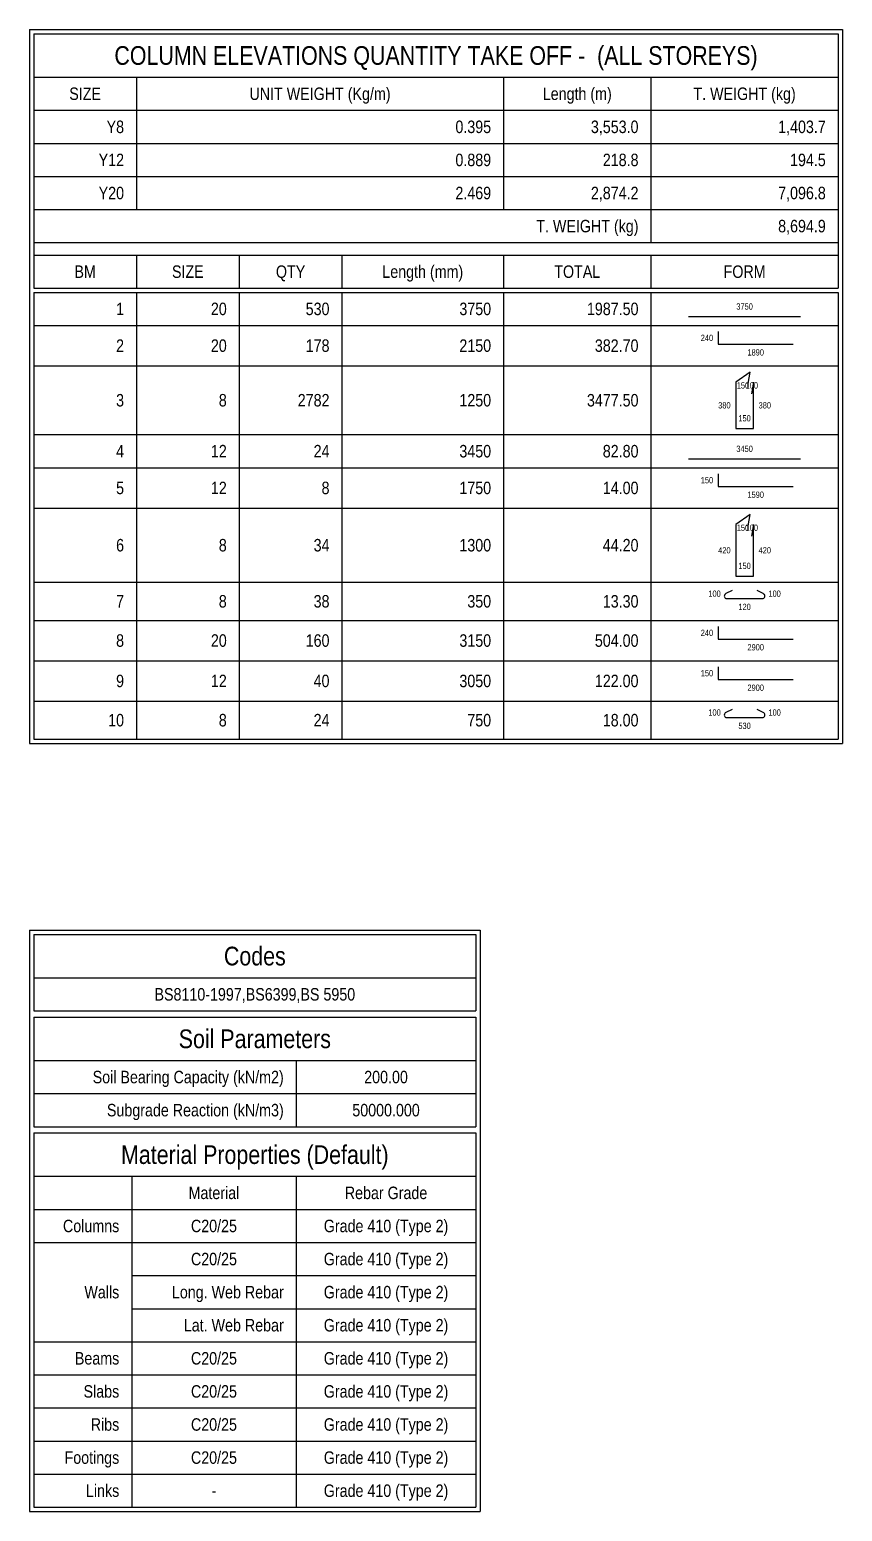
# Model space of a CAD drawing. Extents: x 0 to 206258, y -403073 to 0.
# Drawn here: x 161086 to 167612, y -97791 to -85897 of the extents above; entities that cross this region are included whole.
import ezdxf
from ezdxf.enums import TextEntityAlignment as Align

# ---------------------------------------------------------------- set-up
doc = ezdxf.new("R2010")
doc.units = 0
doc.header["$LTSCALE"] = 1000
for name, color, linetype in [('Quantity Table Header', 1, 'Continuous'), ('Quantity Table Title', 1, 'Continuous'), ('Section Small Text', 5, 'Continuous')]:
    doc.layers.add(name, color=color, linetype=linetype)
for name, color, linetype, true_color in [('Quantity Table Line', 171, 'Continuous', 0xaaaaff), ('Quantity Table Rebar Line', 112, 'Continuous', 0x00bd5e), ('Quantity Table Text', 8, 'Continuous', 0x414141)]:
    doc.layers.add(name, color=color, linetype=linetype, true_color=true_color)
doc.styles.add('Quantity Table Header', font='ARIALN.TTF', dxfattribs={"height": 100})
doc.styles.add('Quantity Table Text', font='ARIALN.TTF', dxfattribs={"height": 100})
doc.styles.add('Quantity Table Title', font='ARIALN.TTF', dxfattribs={"height": 150})
doc.styles.add('Section Small Text', font='ARIALN.TTF', dxfattribs={"height": 50})

msp = doc.modelspace()

# ---------------------------------------------------------------- linework, layer by layer
at = {"layer": 'Quantity Table Line', "transparency": 33554687}
for points in [[(161085.931, -85896.707), (167611.549, -85896.707)], [(161085.931, -85896.707), (161085.931, -91625.956)], [(161119.264, -85930.04), (167578.216, -85930.04)], [(161119.264, -85930.04), (161119.264, -86278.477)], [(167578.216, -85930.04), (167578.216, -86278.477)], [(167611.549, -85896.707), (167611.549, -91625.956)], [(161119.264, -86278.477), (167578.216, -86278.477)], [(161119.264, -86278.477), (161943.966, -86278.477)], [(161119.264, -86278.477), (161119.264, -86544.102)], [(161943.966, -86278.477), (161943.966, -86544.102)], [(161943.966, -86278.477), (164891.313, -86278.477)], [(161943.966, -86278.477), (161943.966, -86544.102)], [(164891.313, -86278.477), (164891.313, -86544.102)], [(164891.313, -86278.477), (166074.673, -86278.477)], [(164891.313, -86278.477), (164891.313, -86544.102)], [(166074.673, -86278.477), (166074.673, -86544.102)], [(166074.673, -86278.477), (167578.216, -86278.477)], [(166074.673, -86278.477), (166074.673, -86544.102)], [(167578.216, -86278.477), (167578.216, -86544.102)], [(161119.264, -86544.102), (161943.966, -86544.102)], [(161119.264, -86544.102), (161943.966, -86544.102)], [(161119.264, -86544.102), (161119.264, -86809.727)], [(161943.966, -86544.102), (164891.313, -86544.102)], [(161943.966, -86544.102), (161943.966, -86809.727)], [(161943.966, -86544.102), (164891.313, -86544.102)], [(161943.966, -86544.102), (161943.966, -86809.727)], [(164891.313, -86544.102), (166074.673, -86544.102)], [(164891.313, -86544.102), (164891.313, -86809.727)], [(164891.313, -86544.102), (166074.673, -86544.102)], [(164891.313, -86544.102), (164891.313, -86809.727)], [(166074.673, -86544.102), (167578.216, -86544.102)], [(166074.673, -86544.102), (166074.673, -86809.727)], [(166074.673, -86544.102), (167578.216, -86544.102)], [(166074.673, -86544.102), (166074.673, -86809.727)], [(167578.216, -86544.102), (167578.216, -86809.727)], [(161119.264, -86809.727), (161943.966, -86809.727)], [(161119.264, -86809.727), (161943.966, -86809.727)], [(161119.264, -86809.727), (161119.264, -87075.352)], [(161943.966, -86809.727), (164891.313, -86809.727)], [(161943.966, -86809.727), (161943.966, -87075.352)], [(161943.966, -86809.727), (164891.313, -86809.727)], [(161943.966, -86809.727), (161943.966, -87075.352)], [(164891.313, -86809.727), (166074.673, -86809.727)], [(164891.313, -86809.727), (164891.313, -87075.352)], [(164891.313, -86809.727), (166074.673, -86809.727)], [(164891.313, -86809.727), (164891.313, -87075.352)], [(166074.673, -86809.727), (167578.216, -86809.727)], [(166074.673, -86809.727), (166074.673, -87075.352)], [(166074.673, -86809.727), (167578.216, -86809.727)], [(166074.673, -86809.727), (166074.673, -87075.352)], [(167578.216, -86809.727), (167578.216, -87075.352)], [(161119.264, -87075.352), (161943.966, -87075.352)], [(161119.264, -87075.352), (161943.966, -87075.352)], [(161119.264, -87075.352), (161119.264, -87340.977)], [(161943.966, -87075.352), (164891.313, -87075.352)], [(161943.966, -87075.352), (161943.966, -87340.977)], [(161943.966, -87075.352), (164891.313, -87075.352)], [(161943.966, -87075.352), (161943.966, -87340.977)], [(164891.313, -87075.352), (166074.673, -87075.352)], [(164891.313, -87075.352), (164891.313, -87340.977)], [(164891.313, -87075.352), (166074.673, -87075.352)], [(164891.313, -87075.352), (164891.313, -87340.977)], [(166074.673, -87075.352), (167578.216, -87075.352)], [(166074.673, -87075.352), (166074.673, -87340.977)], [(166074.673, -87075.352), (167578.216, -87075.352)], [(166074.673, -87075.352), (166074.673, -87340.977)], [(167578.216, -87075.352), (167578.216, -87340.977)], [(161119.264, -87340.977), (161943.966, -87340.977)], [(161119.264, -87340.977), (166074.673, -87340.977)], [(161119.264, -87340.977), (161119.264, -87606.602)], [(161943.966, -87340.977), (164891.313, -87340.977)], [(164891.313, -87340.977), (166074.673, -87340.977)], [(166074.673, -87340.977), (167578.216, -87340.977)], [(166074.673, -87340.977), (166074.673, -87606.602)], [(166074.673, -87340.977), (167578.216, -87340.977)], [(166074.673, -87340.977), (166074.673, -87606.602)], [(167578.216, -87340.977), (167578.216, -87606.602)], [(161119.264, -87606.602), (166074.673, -87606.602)], [(161119.264, -87606.602), (167578.216, -87606.602)], [(161119.264, -87606.602), (161119.264, -87706.602)], [(166074.673, -87606.602), (167578.216, -87606.602)], [(167578.216, -87606.602), (167578.216, -87706.602)], [(161119.264, -87706.602), (167578.216, -87706.602)], [(161119.264, -87706.602), (161943.966, -87706.602)], [(161119.264, -87706.602), (161119.264, -87972.227)], [(161943.966, -87706.602), (161943.966, -87972.227)], [(161943.966, -87706.602), (162768.668, -87706.602)], [(161943.966, -87706.602), (161943.966, -87972.227)], [(162768.668, -87706.602), (162768.668, -87972.227)], [(162768.668, -87706.602), (163593.564, -87706.602)], [(162768.668, -87706.602), (162768.668, -87972.227)], [(163593.564, -87706.602), (163593.564, -87972.227)], [(163593.564, -87706.602), (164891.313, -87706.602)], [(163593.564, -87706.602), (163593.564, -87972.227)], [(164891.313, -87706.602), (164891.313, -87972.227)], [(164891.313, -87706.602), (166074.673, -87706.602)], [(164891.313, -87706.602), (164891.313, -87972.227)], [(166074.673, -87706.602), (166074.673, -87972.227)], [(166074.673, -87706.602), (167578.216, -87706.602)], [(166074.673, -87706.602), (166074.673, -87972.227)], [(167578.216, -87706.602), (167578.216, -87972.227)], [(161119.264, -87972.227), (161943.966, -87972.227)], [(161119.264, -88005.56), (161943.966, -88005.56)], [(161119.264, -88005.56), (161119.264, -88271.185)], [(161943.966, -87972.227), (162768.668, -87972.227)], [(161943.966, -88005.56), (161943.966, -88271.185)], [(161943.966, -88005.56), (162768.668, -88005.56)], [(161943.966, -88005.56), (161943.966, -88271.185)], [(162768.668, -87972.227), (163593.564, -87972.227)], [(162768.668, -88005.56), (162768.668, -88271.185)], [(162768.668, -88005.56), (163593.564, -88005.56)], [(162768.668, -88005.56), (162768.668, -88271.185)], [(163593.564, -87972.227), (164891.313, -87972.227)], [(163593.564, -88005.56), (163593.564, -88271.185)], [(163593.564, -88005.56), (164891.313, -88005.56)], [(163593.564, -88005.56), (163593.564, -88271.185)], [(164891.313, -87972.227), (166074.673, -87972.227)], [(164891.313, -88005.56), (164891.313, -88271.185)], [(164891.313, -88005.56), (166074.673, -88005.56)], [(164891.313, -88005.56), (164891.313, -88271.185)], [(166074.673, -87972.227), (167578.216, -87972.227)], [(166074.673, -88005.56), (166074.673, -88271.185)], [(166074.673, -88005.56), (167578.216, -88005.56)], [(166074.673, -88005.56), (166074.673, -88271.185)], [(167578.216, -88005.56), (167578.216, -88271.185)], [(161119.264, -88271.185), (161943.966, -88271.185)], [(161119.264, -88271.185), (161943.966, -88271.185)], [(161119.264, -88271.185), (161119.264, -88595.404)], [(161943.966, -88271.185), (162768.668, -88271.185)], [(161943.966, -88271.185), (161943.966, -88595.404)], [(161943.966, -88271.185), (162768.668, -88271.185)], [(161943.966, -88271.185), (161943.966, -88595.404)], [(162768.668, -88271.185), (163593.564, -88271.185)], [(162768.668, -88271.185), (162768.668, -88595.404)], [(162768.668, -88271.185), (163593.564, -88271.185)], [(162768.668, -88271.185), (162768.668, -88595.404)], [(163593.564, -88271.185), (164891.313, -88271.185)], [(163593.564, -88271.185), (163593.564, -88595.404)], [(163593.564, -88271.185), (164891.313, -88271.185)], [(163593.564, -88271.185), (163593.564, -88595.404)], [(164891.313, -88271.185), (166074.673, -88271.185)], [(164891.313, -88271.185), (164891.313, -88595.404)], [(164891.313, -88271.185), (166074.673, -88271.185)], [(164891.313, -88271.185), (164891.313, -88595.404)], [(166074.673, -88271.185), (167578.216, -88271.185)], [(166074.673, -88271.185), (166074.673, -88595.404)], [(166074.673, -88271.185), (167578.216, -88271.185)], [(166074.673, -88271.185), (166074.673, -88595.404)], [(167578.216, -88271.185), (167578.216, -88595.404)], [(161119.264, -88595.404), (161943.966, -88595.404)], [(161119.264, -88595.404), (161943.966, -88595.404)], [(161119.264, -88595.404), (161119.264, -89147.831)], [(161943.966, -88595.404), (162768.668, -88595.404)], [(161943.966, -88595.404), (161943.966, -89147.831)], [(161943.966, -88595.404), (162768.668, -88595.404)], [(161943.966, -88595.404), (161943.966, -89147.831)], [(162768.668, -88595.404), (163593.564, -88595.404)], [(162768.668, -88595.404), (162768.668, -89147.831)], [(162768.668, -88595.404), (163593.564, -88595.404)], [(162768.668, -88595.404), (162768.668, -89147.831)], [(163593.564, -88595.404), (164891.313, -88595.404)], [(163593.564, -88595.404), (163593.564, -89147.831)], [(163593.564, -88595.404), (164891.313, -88595.404)], [(163593.564, -88595.404), (163593.564, -89147.831)], [(164891.313, -88595.404), (166074.673, -88595.404)], [(164891.313, -88595.404), (164891.313, -89147.831)], [(164891.313, -88595.404), (166074.673, -88595.404)], [(164891.313, -88595.404), (164891.313, -89147.831)], [(166074.673, -88595.404), (167578.216, -88595.404)], [(166074.673, -88595.404), (166074.673, -89147.831)], [(166074.673, -88595.404), (167578.216, -88595.404)], [(166074.673, -88595.404), (166074.673, -89147.831)], [(167578.216, -88595.404), (167578.216, -89147.831)], [(161119.264, -89147.831), (161943.966, -89147.831)], [(161119.264, -89147.831), (161943.966, -89147.831)], [(161119.264, -89147.831), (161119.264, -89413.456)], [(161943.966, -89147.831), (162768.668, -89147.831)], [(161943.966, -89147.831), (161943.966, -89413.456)], [(161943.966, -89147.831), (162768.668, -89147.831)], [(161943.966, -89147.831), (161943.966, -89413.456)], [(162768.668, -89147.831), (163593.564, -89147.831)], [(162768.668, -89147.831), (162768.668, -89413.456)], [(162768.668, -89147.831), (163593.564, -89147.831)], [(162768.668, -89147.831), (162768.668, -89413.456)], [(163593.564, -89147.831), (164891.313, -89147.831)], [(163593.564, -89147.831), (163593.564, -89413.456)], [(163593.564, -89147.831), (164891.313, -89147.831)], [(163593.564, -89147.831), (163593.564, -89413.456)], [(164891.313, -89147.831), (166074.673, -89147.831)], [(164891.313, -89147.831), (164891.313, -89413.456)], [(164891.313, -89147.831), (166074.673, -89147.831)], [(164891.313, -89147.831), (164891.313, -89413.456)], [(166074.673, -89147.831), (167578.216, -89147.831)], [(166074.673, -89147.831), (166074.673, -89413.456)], [(166074.673, -89147.831), (167578.216, -89147.831)], [(166074.673, -89147.831), (166074.673, -89413.456)], [(167578.216, -89147.831), (167578.216, -89413.456)], [(161119.264, -89413.456), (161943.966, -89413.456)], [(161119.264, -89413.456), (161943.966, -89413.456)], [(161119.264, -89413.456), (161119.264, -89737.675)], [(161943.966, -89413.456), (162768.668, -89413.456)], [(161943.966, -89413.456), (161943.966, -89737.675)], [(161943.966, -89413.456), (162768.668, -89413.456)], [(161943.966, -89413.456), (161943.966, -89737.675)], [(162768.668, -89413.456), (163593.564, -89413.456)], [(162768.668, -89413.456), (162768.668, -89737.675)], [(162768.668, -89413.456), (163593.564, -89413.456)], [(162768.668, -89413.456), (162768.668, -89737.675)], [(163593.564, -89413.456), (164891.313, -89413.456)], [(163593.564, -89413.456), (163593.564, -89737.675)], [(163593.564, -89413.456), (164891.313, -89413.456)], [(163593.564, -89413.456), (163593.564, -89737.675)], [(164891.313, -89413.456), (166074.673, -89413.456)], [(164891.313, -89413.456), (164891.313, -89737.675)], [(164891.313, -89413.456), (166074.673, -89413.456)], [(164891.313, -89413.456), (164891.313, -89737.675)], [(166074.673, -89413.456), (167578.216, -89413.456)], [(166074.673, -89413.456), (166074.673, -89737.675)], [(166074.673, -89413.456), (167578.216, -89413.456)], [(166074.673, -89413.456), (166074.673, -89737.675)], [(167578.216, -89413.456), (167578.216, -89737.675)], [(161119.264, -89737.675), (161943.966, -89737.675)], [(161119.264, -89737.675), (161943.966, -89737.675)], [(161119.264, -89737.675), (161119.264, -90332.936)], [(161943.966, -89737.675), (162768.668, -89737.675)], [(161943.966, -89737.675), (161943.966, -90332.936)], [(161943.966, -89737.675), (162768.668, -89737.675)], [(161943.966, -89737.675), (161943.966, -90332.936)], [(162768.668, -89737.675), (163593.564, -89737.675)], [(162768.668, -89737.675), (162768.668, -90332.936)], [(162768.668, -89737.675), (163593.564, -89737.675)], [(162768.668, -89737.675), (162768.668, -90332.936)], [(163593.564, -89737.675), (164891.313, -89737.675)], [(163593.564, -89737.675), (163593.564, -90332.936)], [(163593.564, -89737.675), (164891.313, -89737.675)], [(163593.564, -89737.675), (163593.564, -90332.936)], [(164891.313, -89737.675), (166074.673, -89737.675)], [(164891.313, -89737.675), (164891.313, -90332.936)], [(164891.313, -89737.675), (166074.673, -89737.675)], [(164891.313, -89737.675), (164891.313, -90332.936)], [(166074.673, -89737.675), (167578.216, -89737.675)], [(166074.673, -89737.675), (166074.673, -90332.936)], [(166074.673, -89737.675), (167578.216, -89737.675)], [(166074.673, -89737.675), (166074.673, -90332.936)], [(167578.216, -89737.675), (167578.216, -90332.936)], [(161119.264, -90332.936), (161943.966, -90332.936)], [(161119.264, -90332.936), (161943.966, -90332.936)], [(161119.264, -90332.936), (161119.264, -90638.561)], [(161943.966, -90332.936), (162768.668, -90332.936)], [(161943.966, -90332.936), (161943.966, -90638.561)], [(161943.966, -90332.936), (162768.668, -90332.936)], [(161943.966, -90332.936), (161943.966, -90638.561)], [(162768.668, -90332.936), (163593.564, -90332.936)], [(162768.668, -90332.936), (162768.668, -90638.561)], [(162768.668, -90332.936), (163593.564, -90332.936)], [(162768.668, -90332.936), (162768.668, -90638.561)], [(163593.564, -90332.936), (164891.313, -90332.936)], [(163593.564, -90332.936), (163593.564, -90638.561)], [(163593.564, -90332.936), (164891.313, -90332.936)], [(163593.564, -90332.936), (163593.564, -90638.561)], [(164891.313, -90332.936), (166074.673, -90332.936)], [(164891.313, -90332.936), (164891.313, -90638.561)], [(164891.313, -90332.936), (166074.673, -90332.936)], [(164891.313, -90332.936), (164891.313, -90638.561)], [(166074.673, -90332.936), (167578.216, -90332.936)], [(166074.673, -90332.936), (166074.673, -90638.561)], [(166074.673, -90332.936), (167578.216, -90332.936)], [(166074.673, -90332.936), (166074.673, -90638.561)], [(167578.216, -90332.936), (167578.216, -90638.561)], [(161119.264, -90638.561), (161943.966, -90638.561)], [(161119.264, -90638.561), (161943.966, -90638.561)], [(161119.264, -90638.561), (161119.264, -90962.779)], [(161943.966, -90638.561), (162768.668, -90638.561)], [(161943.966, -90638.561), (161943.966, -90962.779)], [(161943.966, -90638.561), (162768.668, -90638.561)], [(161943.966, -90638.561), (161943.966, -90962.779)], [(162768.668, -90638.561), (163593.564, -90638.561)], [(162768.668, -90638.561), (162768.668, -90962.779)], [(162768.668, -90638.561), (163593.564, -90638.561)], [(162768.668, -90638.561), (162768.668, -90962.779)], [(163593.564, -90638.561), (164891.313, -90638.561)], [(163593.564, -90638.561), (163593.564, -90962.779)], [(163593.564, -90638.561), (164891.313, -90638.561)], [(163593.564, -90638.561), (163593.564, -90962.779)], [(164891.313, -90638.561), (166074.673, -90638.561)], [(164891.313, -90638.561), (164891.313, -90962.779)], [(164891.313, -90638.561), (166074.673, -90638.561)], [(164891.313, -90638.561), (164891.313, -90962.779)], [(166074.673, -90638.561), (167578.216, -90638.561)], [(166074.673, -90638.561), (166074.673, -90962.779)], [(166074.673, -90638.561), (167578.216, -90638.561)], [(166074.673, -90638.561), (166074.673, -90962.779)], [(167578.216, -90638.561), (167578.216, -90962.779)], [(161119.264, -90962.779), (161943.966, -90962.779)], [(161119.264, -90962.779), (161943.966, -90962.779)], [(161119.264, -90962.779), (161119.264, -91286.998)], [(161943.966, -90962.779), (162768.668, -90962.779)], [(161943.966, -90962.779), (161943.966, -91286.998)], [(161943.966, -90962.779), (162768.668, -90962.779)], [(161943.966, -90962.779), (161943.966, -91286.998)], [(162768.668, -90962.779), (163593.564, -90962.779)], [(162768.668, -90962.779), (162768.668, -91286.998)], [(162768.668, -90962.779), (163593.564, -90962.779)], [(162768.668, -90962.779), (162768.668, -91286.998)], [(163593.564, -90962.779), (164891.313, -90962.779)], [(163593.564, -90962.779), (163593.564, -91286.998)], [(163593.564, -90962.779), (164891.313, -90962.779)], [(163593.564, -90962.779), (163593.564, -91286.998)], [(164891.313, -90962.779), (166074.673, -90962.779)], [(164891.313, -90962.779), (164891.313, -91286.998)], [(164891.313, -90962.779), (166074.673, -90962.779)], [(164891.313, -90962.779), (164891.313, -91286.998)], [(166074.673, -90962.779), (167578.216, -90962.779)], [(166074.673, -90962.779), (166074.673, -91286.998)], [(166074.673, -90962.779), (167578.216, -90962.779)], [(166074.673, -90962.779), (166074.673, -91286.998)], [(167578.216, -90962.779), (167578.216, -91286.998)], [(161119.264, -91286.998), (161943.966, -91286.998)], [(161119.264, -91286.998), (161943.966, -91286.998)], [(161119.264, -91286.998), (161119.264, -91592.623)], [(161943.966, -91286.998), (162768.668, -91286.998)], [(161943.966, -91286.998), (161943.966, -91592.623)], [(161943.966, -91286.998), (162768.668, -91286.998)], [(161943.966, -91286.998), (161943.966, -91592.623)], [(162768.668, -91286.998), (163593.564, -91286.998)], [(162768.668, -91286.998), (162768.668, -91592.623)], [(162768.668, -91286.998), (163593.564, -91286.998)], [(162768.668, -91286.998), (162768.668, -91592.623)], [(163593.564, -91286.998), (164891.313, -91286.998)], [(163593.564, -91286.998), (163593.564, -91592.623)], [(163593.564, -91286.998), (164891.313, -91286.998)], [(163593.564, -91286.998), (163593.564, -91592.623)], [(164891.313, -91286.998), (166074.673, -91286.998)], [(164891.313, -91286.998), (164891.313, -91592.623)], [(164891.313, -91286.998), (166074.673, -91286.998)], [(164891.313, -91286.998), (164891.313, -91592.623)], [(166074.673, -91286.998), (167578.216, -91286.998)], [(166074.673, -91286.998), (166074.673, -91592.623)], [(166074.673, -91286.998), (167578.216, -91286.998)], [(166074.673, -91286.998), (166074.673, -91592.623)], [(167578.216, -91286.998), (167578.216, -91592.623)], [(161085.931, -91625.956), (167611.549, -91625.956)], [(161119.264, -91592.623), (161943.966, -91592.623)], [(161943.966, -91592.623), (162768.668, -91592.623)], [(162768.668, -91592.623), (163593.564, -91592.623)], [(163593.564, -91592.623), (164891.313, -91592.623)], [(164891.313, -91592.623), (166074.673, -91592.623)], [(166074.673, -91592.623), (167578.216, -91592.623)], [(161085.931, -93125.956), (164702.336, -93125.956)], [(161085.931, -93125.956), (161085.931, -97791.06)], [(164702.336, -93125.956), (164702.336, -97791.06)], [(161119.264, -93159.29), (164669.003, -93159.29)], [(161119.264, -93159.29), (161119.264, -93507.727)], [(164669.003, -93159.29), (164669.003, -93507.727)], [(161119.264, -93507.727), (164669.003, -93507.727)], [(161119.264, -93507.727), (164669.003, -93507.727)], [(161119.264, -93507.727), (161119.264, -93773.352)], [(164669.003, -93507.727), (164669.003, -93773.352)], [(161119.264, -93773.352), (164669.003, -93773.352)], [(161119.264, -93823.352), (164669.003, -93823.352)], [(161119.264, -93823.352), (161119.264, -94171.789)], [(164669.003, -93823.352), (164669.003, -94171.789)], [(161119.264, -94171.789), (164669.003, -94171.789)], [(161119.264, -94171.789), (163226.252, -94171.789)], [(161119.264, -94171.789), (161119.264, -94437.414)], [(163226.252, -94171.789), (163226.252, -94437.414)], [(163226.252, -94171.789), (164669.003, -94171.789)], [(163226.252, -94171.789), (163226.252, -94437.414)], [(164669.003, -94171.789), (164669.003, -94437.414)], [(161119.264, -94437.414), (163226.252, -94437.414)], [(161119.264, -94437.414), (163226.252, -94437.414)], [(161119.264, -94437.414), (161119.264, -94703.039)], [(163226.252, -94437.414), (164669.003, -94437.414)], [(163226.252, -94437.414), (163226.252, -94703.039)], [(163226.252, -94437.414), (164669.003, -94437.414)], [(163226.252, -94437.414), (163226.252, -94703.039)], [(164669.003, -94437.414), (164669.003, -94703.039)], [(161119.264, -94703.039), (163226.252, -94703.039)], [(161119.264, -94753.039), (164669.003, -94753.039)], [(161119.264, -94753.039), (161119.264, -95101.477)], [(163226.252, -94703.039), (164669.003, -94703.039)], [(164669.003, -94753.039), (164669.003, -95101.477)], [(161119.264, -95101.477), (164669.003, -95101.477)], [(161119.264, -95101.477), (161905.571, -95101.477)], [(161119.264, -95101.477), (161119.264, -95367.102)], [(161905.571, -95101.477), (161905.571, -95367.102)], [(161905.571, -95101.477), (163226.252, -95101.477)], [(161905.571, -95101.477), (161905.571, -95367.102)], [(163226.252, -95101.477), (163226.252, -95367.102)], [(163226.252, -95101.477), (164669.003, -95101.477)], [(163226.252, -95101.477), (163226.252, -95367.102)], [(164669.003, -95101.477), (164669.003, -95367.102)], [(161119.264, -95367.102), (161905.571, -95367.102)], [(161119.264, -95367.102), (161905.571, -95367.102)], [(161119.264, -95367.102), (161119.264, -95632.727)], [(161905.571, -95367.102), (163226.252, -95367.102)], [(161905.571, -95367.102), (161905.571, -95632.727)], [(161905.571, -95367.102), (163226.252, -95367.102)], [(161905.571, -95367.102), (161905.571, -95632.727)], [(163226.252, -95367.102), (164669.003, -95367.102)], [(163226.252, -95367.102), (163226.252, -95632.727)], [(163226.252, -95367.102), (164669.003, -95367.102)], [(163226.252, -95367.102), (163226.252, -95632.727)], [(164669.003, -95367.102), (164669.003, -95632.727)], [(161119.264, -95632.727), (161905.571, -95632.727)], [(161119.264, -95632.727), (161905.571, -95632.727)], [(161119.264, -95632.727), (161119.264, -96429.602)], [(161905.571, -95632.727), (163226.252, -95632.727)], [(161905.571, -95632.727), (161905.571, -96429.602)], [(161905.571, -95632.727), (163226.252, -95632.727)], [(161905.571, -95632.727), (161905.571, -95898.352)], [(163226.252, -95632.727), (164669.003, -95632.727)], [(163226.252, -95632.727), (163226.252, -95898.352)], [(163226.252, -95632.727), (164669.003, -95632.727)], [(163226.252, -95632.727), (163226.252, -95898.352)], [(164669.003, -95632.727), (164669.003, -95898.352)], [(161905.571, -95898.352), (163226.252, -95898.352)], [(161905.571, -95898.352), (163226.252, -95898.352)], [(161905.571, -95898.352), (161905.571, -96163.977)], [(163226.252, -95898.352), (164669.003, -95898.352)], [(163226.252, -95898.352), (163226.252, -96163.977)], [(163226.252, -95898.352), (164669.003, -95898.352)], [(163226.252, -95898.352), (163226.252, -96163.977)], [(164669.003, -95898.352), (164669.003, -96163.977)], [(161905.571, -96163.977), (163226.252, -96163.977)], [(161905.571, -96163.977), (163226.252, -96163.977)], [(161905.571, -96163.977), (161905.571, -96429.602)], [(163226.252, -96163.977), (164669.003, -96163.977)], [(163226.252, -96163.977), (163226.252, -96429.602)], [(163226.252, -96163.977), (164669.003, -96163.977)], [(163226.252, -96163.977), (163226.252, -96429.602)], [(164669.003, -96163.977), (164669.003, -96429.602)], [(161119.264, -96429.602), (161905.571, -96429.602)], [(161119.264, -96429.602), (161905.571, -96429.602)], [(161119.264, -96429.602), (161119.264, -96695.227)], [(161905.571, -96429.602), (163226.252, -96429.602)], [(161905.571, -96429.602), (161905.571, -96695.227)], [(161905.571, -96429.602), (163226.252, -96429.602)], [(161905.571, -96429.602), (161905.571, -96695.227)], [(163226.252, -96429.602), (164669.003, -96429.602)], [(163226.252, -96429.602), (163226.252, -96695.227)], [(163226.252, -96429.602), (164669.003, -96429.602)], [(163226.252, -96429.602), (163226.252, -96695.227)], [(164669.003, -96429.602), (164669.003, -96695.227)], [(161119.264, -96695.227), (161905.571, -96695.227)], [(161119.264, -96695.227), (161905.571, -96695.227)], [(161119.264, -96695.227), (161119.264, -96960.851)], [(161905.571, -96695.227), (163226.252, -96695.227)], [(161905.571, -96695.227), (161905.571, -96960.851)], [(161905.571, -96695.227), (163226.252, -96695.227)], [(161905.571, -96695.227), (161905.571, -96960.851)], [(163226.252, -96695.227), (164669.003, -96695.227)], [(163226.252, -96695.227), (163226.252, -96960.851)], [(163226.252, -96695.227), (164669.003, -96695.227)], [(163226.252, -96695.227), (163226.252, -96960.851)], [(164669.003, -96695.227), (164669.003, -96960.851)], [(161119.264, -96960.851), (161905.571, -96960.851)], [(161119.264, -96960.851), (161905.571, -96960.851)], [(161119.264, -96960.851), (161119.264, -97226.476)], [(161905.571, -96960.851), (163226.252, -96960.851)], [(161905.571, -96960.851), (161905.571, -97226.476)], [(161905.571, -96960.851), (163226.252, -96960.851)], [(161905.571, -96960.851), (161905.571, -97226.476)], [(163226.252, -96960.851), (164669.003, -96960.851)], [(163226.252, -96960.851), (163226.252, -97226.476)], [(163226.252, -96960.851), (164669.003, -96960.851)], [(163226.252, -96960.851), (163226.252, -97226.476)], [(164669.003, -96960.851), (164669.003, -97226.476)], [(161119.264, -97226.476), (161905.571, -97226.476)], [(161119.264, -97226.476), (161905.571, -97226.476)], [(161119.264, -97226.476), (161119.264, -97492.101)], [(161905.571, -97226.476), (163226.252, -97226.476)], [(161905.571, -97226.476), (161905.571, -97492.101)], [(161905.571, -97226.476), (163226.252, -97226.476)], [(161905.571, -97226.476), (161905.571, -97492.101)], [(163226.252, -97226.476), (164669.003, -97226.476)], [(163226.252, -97226.476), (163226.252, -97492.101)], [(163226.252, -97226.476), (164669.003, -97226.476)], [(163226.252, -97226.476), (163226.252, -97492.101)], [(164669.003, -97226.476), (164669.003, -97492.101)], [(161119.264, -97492.101), (161905.571, -97492.101)], [(161119.264, -97492.101), (161905.571, -97492.101)], [(161119.264, -97492.101), (161119.264, -97757.726)], [(161905.571, -97492.101), (163226.252, -97492.101)], [(161905.571, -97492.101), (161905.571, -97757.726)], [(161905.571, -97492.101), (163226.252, -97492.101)], [(161905.571, -97492.101), (161905.571, -97757.726)], [(163226.252, -97492.101), (164669.003, -97492.101)], [(163226.252, -97492.101), (163226.252, -97757.726)], [(163226.252, -97492.101), (164669.003, -97492.101)], [(163226.252, -97492.101), (163226.252, -97757.726)], [(164669.003, -97492.101), (164669.003, -97757.726)], [(161119.264, -97757.726), (161905.571, -97757.726)], [(161905.571, -97757.726), (163226.252, -97757.726)], [(163226.252, -97757.726), (164669.003, -97757.726)], [(161085.931, -97791.06), (164702.336, -97791.06)]]:
    msp.add_lwpolyline(points, dxfattribs=at)
at = {"layer": 'Quantity Table Rebar Line', "transparency": 33554687}
for points in [[(166376.444, -88200.482), (167276.444, -88200.482)], [(166615.534, -88321.185), (166615.534, -88421.185), (167215.534, -88421.185)], [(166855.474, -88738.002), (166871.544, -88645.404), (166755.444, -88727.165), (166755.444, -89097.831), (166897.444, -89097.831), (166897.444, -88727.165), (166881.374, -88819.763)], [(166376.444, -89342.753), (167276.444, -89342.753)], [(166615.534, -89463.456), (166615.534, -89563.456), (167215.534, -89563.456)], [(166855.474, -89880.273), (166871.544, -89787.675), (166755.444, -89869.436), (166755.444, -90282.936), (166897.444, -90282.936), (166897.444, -89869.436), (166881.374, -89962.034)], [(166615.534, -90688.561), (166615.534, -90788.561), (167215.534, -90788.561)], [(166615.534, -91012.779), (166615.534, -91112.779), (167215.534, -91112.779)]]:
    msp.add_lwpolyline(points, dxfattribs=at)
for points in [[(166726.444, -90399.342), (166676.444, -90424.342, 0.668178638), (166676.444, -90464.342), (166676.444, -90464.342), (166976.444, -90464.342), (166976.444, -90464.342, 0.668178638), (166976.444, -90424.342), (166926.444, -90399.342)], [(166726.444, -91353.404), (166676.444, -91378.404, 0.668178638), (166676.444, -91418.404), (166676.444, -91418.404), (166976.444, -91418.404), (166976.444, -91418.404, 0.668178638), (166976.444, -91378.404), (166926.444, -91353.404)]]:
    msp.add_lwpolyline(points, format="xyb", dxfattribs=at)

# ---------------------------------------------------------------- texts
at = {"layer": 'Quantity Table Header', "transparency": 33554687, "style": 'Quantity Table Header'}
for s, p in [('SIZE', (161531.615, -86411.29)), ('UNIT WEIGHT (Kg/m)', (163417.639, -86411.29)), ('Length (m)', (165482.993, -86411.29)), ('T. WEIGHT (kg)', (166826.444, -86411.29)), ('BM', (161531.615, -87839.415)), ('SIZE', (162356.317, -87839.415)), ('QTY', (163181.116, -87839.415)), ('Length (mm)', (164242.439, -87839.415)), ('TOTAL', (165482.993, -87839.415)), ('FORM', (166826.444, -87839.415)), ('Material', (162565.911, -95234.289)), ('Rebar Grade', (163947.627, -95234.289))]:
    msp.add_text(s, height=100, dxfattribs=at).set_placement(p, align=Align.MIDDLE_CENTER)
for s, p in [('T. WEIGHT (kg)', (165974.673, -87473.79)), ('8,694.9', (167478.216, -87473.79)), ('Columns', (161805.571, -95499.914)), ('Walls', (161805.571, -96031.164)), ('Long. Web Rebar', (163126.252, -96031.164)), ('Lat. Web Rebar', (163126.252, -96296.789)), ('Beams', (161805.571, -96562.414)), ('Slabs', (161805.571, -96828.039)), ('Ribs', (161805.571, -97093.664)), ('Footings', (161805.571, -97359.289)), ('Links', (161805.571, -97624.914))]:
    msp.add_text(s, height=100, dxfattribs=at).set_placement(p, align=Align.MIDDLE_RIGHT)
at = {"layer": 'Quantity Table Text', "transparency": 33554687, "style": 'Quantity Table Text'}
for s, p in [('Y8', (161843.966, -86676.915)), ('     0.395', (164791.313, -86676.915)), ('3,553.0', (165974.673, -86676.915)), ('1,403.7', (167478.216, -86676.915)), ('Y12', (161843.966, -86942.54)), ('     0.889', (164791.313, -86942.54)), ('218.8', (165974.673, -86942.54)), ('194.5', (167478.216, -86942.54)), ('Y20', (161843.966, -87208.165)), ('     2.469', (164791.313, -87208.165)), ('2,874.2', (165974.673, -87208.165)), ('7,096.8', (167478.216, -87208.165)), ('1', (161843.966, -88138.373)), ('20', (162668.668, -88138.373)), ('530', (163493.564, -88138.373)), ('3750', (164791.313, -88138.373)), ('1987.50', (165974.673, -88138.373)), ('2', (161843.966, -88433.295)), ('20', (162668.668, -88433.295)), ('178', (163493.564, -88433.295)), ('2150', (164791.313, -88433.295)), ('382.70', (165974.673, -88433.295)), ('3', (161843.966, -88871.618)), ('8', (162668.668, -88871.618)), ('2782', (163493.564, -88871.618)), ('1250', (164791.313, -88871.618)), ('3477.50', (165974.673, -88871.618)), ('4', (161843.966, -89280.644)), ('12', (162668.668, -89280.644)), ('24', (163493.564, -89280.644)), ('3450', (164791.313, -89280.644)), ('82.80', (165974.673, -89280.644)), ('5', (161843.966, -89575.566)), ('12', (162668.668, -89575.566)), ('8', (163493.564, -89575.566)), ('1750', (164791.313, -89575.566)), ('14.00', (165974.673, -89575.566)), ('6', (161843.966, -90035.305)), ('8', (162668.668, -90035.305)), ('34', (163493.564, -90035.305)), ('1300', (164791.313, -90035.305)), ('44.20', (165974.673, -90035.305)), ('7', (161843.966, -90485.748)), ('8', (162668.668, -90485.748)), ('38', (163493.564, -90485.748)), ('350', (164791.313, -90485.748)), ('13.30', (165974.673, -90485.748)), ('8', (161843.966, -90800.67)), ('20', (162668.668, -90800.67)), ('160', (163493.564, -90800.67)), ('3150', (164791.313, -90800.67)), ('504.00', (165974.673, -90800.67)), ('9', (161843.966, -91124.889)), ('12', (162668.668, -91124.889)), ('40', (163493.564, -91124.889)), ('3050', (164791.313, -91124.889)), ('122.00', (165974.673, -91124.889)), ('10', (161843.966, -91439.81)), ('8', (162668.668, -91439.81)), ('24', (163493.564, -91439.81)), ('750', (164791.313, -91439.81)), ('18.00', (165974.673, -91439.81)), ('Soil Bearing Capacity (kN/m2)', (163126.252, -94304.602)), ('Subgrade Reaction (kN/m3)', (163126.252, -94570.227))]:
    msp.add_text(s, height=100, dxfattribs=at).set_placement(p, align=Align.MIDDLE_RIGHT)
for s, p in [('BS8110-1997,BS6399,BS 5950', (162894.134, -93640.54)), ('200.00', (163947.627, -94304.602)), ('50000.000', (163947.627, -94570.227)), ('C20/25', (162565.911, -95499.914)), ('Grade 410 (Type 2)', (163947.627, -95499.914)), ('C20/25', (162565.911, -95765.539)), ('Grade 410 (Type 2)', (163947.627, -95765.539)), ('Grade 410 (Type 2)', (163947.627, -96031.164)), ('Grade 410 (Type 2)', (163947.627, -96296.789)), ('C20/25', (162565.911, -96562.414)), ('Grade 410 (Type 2)', (163947.627, -96562.414)), ('C20/25', (162565.911, -96828.039)), ('Grade 410 (Type 2)', (163947.627, -96828.039)), ('C20/25', (162565.911, -97093.664)), ('Grade 410 (Type 2)', (163947.627, -97093.664)), ('C20/25', (162565.911, -97359.289)), ('Grade 410 (Type 2)', (163947.627, -97359.289)), ('-', (162565.911, -97624.914)), ('Grade 410 (Type 2)', (163947.627, -97624.914))]:
    msp.add_text(s, height=100, dxfattribs=at).set_placement(p, align=Align.MIDDLE_CENTER)
at = {"layer": 'Quantity Table Title', "transparency": 33554687, "style": 'Quantity Table Title'}
for s, p in [('COLUMN ELEVATIONS QUANTITY TAKE OFF -  (ALL STOREYS)', (164348.74, -86104.259)), ('Codes', (162894.134, -93333.508)), ('Soil Parameters', (162894.134, -93997.571)), ('Material Properties (Default)', (162894.134, -94927.258))]:
    msp.add_text(s, height=150, dxfattribs=at).set_placement(p, align=Align.MIDDLE_CENTER)
at = {"layer": 'Section Small Text', "transparency": 33554687, "style": 'Section Small Text'}
for s, p in [('3750', (166826.444, -88159.076)), ('150', (166826.444, -89056.425)), ('3450', (166826.444, -89301.347)), ('150', (166826.444, -90241.529))]:
    msp.add_text(s, height=50, dxfattribs=at).set_placement(p, align=Align.BOTTOM_CENTER)
for s, p in [('240', (166574.128, -88371.185)), ('380', (166714.038, -88912.498)), ('150', (166574.128, -89513.456)), ('420', (166714.038, -90076.186)), ('100', (166635.038, -90424.342)), ('240', (166574.128, -90738.561)), ('150', (166574.128, -91062.779)), ('100', (166635.038, -91378.404))]:
    msp.add_text(s, height=50, dxfattribs=at).set_placement(p, align=Align.MIDDLE_RIGHT)
for s, p in [('1890', (166915.534, -88462.592)), ('150', (166813.494, -88727.691)), ('100', (166884.494, -88727.691)), ('1590', (166915.534, -89604.863)), ('150', (166813.494, -89869.962)), ('100', (166884.494, -89869.962)), ('120', (166826.444, -90505.748)), ('2900', (166915.534, -90829.967)), ('2900', (166915.534, -91154.185)), ('530', (166826.444, -91459.81))]:
    msp.add_text(s, height=50, dxfattribs=at).set_placement(p, align=Align.TOP_CENTER)
for s, p in [('380', (166938.851, -88912.498)), ('420', (166938.851, -90076.186)), ('100', (167017.851, -90424.342)), ('100', (167017.851, -91378.404))]:
    msp.add_text(s, height=50, dxfattribs=at).set_placement(p, align=Align.MIDDLE_LEFT)

doc.saveas('drawing.dxf')
